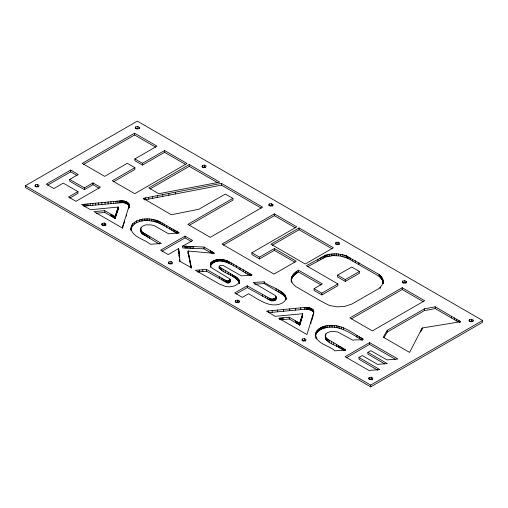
<?xml version="1.0" encoding="UTF-8"?>
<svg xmlns="http://www.w3.org/2000/svg" width="508" height="508" viewBox="0 0 508 508"><rect width="100%" height="100%" fill="white"/><g stroke="black" fill="none" stroke-linecap="round" stroke-linejoin="round"><path stroke-width="0.76" d="M315.538 334.213C315.9 343.954 329.597 345.554 334.982 350.857L345.853 349.999L326.638 338.499L325.495 336.95L325.298 335.197L325.838 333.915L327.52 332.581L331.629 331.311L337.61 331.921L353.124 340.373C352.825 339.026 365.15 340.912 363.156 338.976C353.384 333.712 344.297 325.755 332.753 325.38C326.003 324.891 314.884 327.59 315.531 336.271M236.036 293.999L247.263 287.604L271.005 300.78L274.79 300.38L275.927 299.225L275.717 297.999M275.977 296.977L275.507 298.082L274.028 298.92L271.596 299.123L270.218 298.704L247.263 285.826L234.715 292.97L242.31 297.351L248.564 293.745C258.375 299.218 270.739 309.302 282.651 302.838C295.846 293.192 265.678 285.864 264.192 281.769L253.105 282.531L275.317 295.542L275.939 296.736L275.977 298.996M383.057 283.693C383.8 280.067 381.889 276.708 379.114 274.485L345.916 255.664L342.214 254.584L336.677 253.803L331.191 254.025L325.749 255.168L306.324 265.709L337.858 283.921L337.858 285.699L321.856 294.938L314.096 290.462L314.096 288.684L322.351 283.921L298.533 270.173C294.132 272.555 290.036 277.006 291.414 282.385M129.159 205.765L122.206 227.927L94.024 211.645L104.75 210.661L115.1 216.573L118.205 207.035L90.589 209.74L81.553 204.54L121.209 200.8L124.689 201.143L127.406 202.368L129.076 204.178L129.159 207.543L129.076 205.956L127.813 204.432L125.266 203.092L122.758 202.622L84.48 206.045L84.48 204.26M210.293 264.3L210.623 266.236L212.033 268.072L229.083 278.435L230.092 279.413L229.953 280.257L228.168 281.108L226.155 280.638L206.553 269.469L195.421 270.281L219.558 284.137L225.463 286.442L229.762 286.899L235.064 285.737L238.83 283.159L239.293 280.587L236.715 277.412L219.71 267.094L219.208 266.262L220.18 265.379L223.076 265.449L241.408 275.869L252.07 274.968L228.46 261.334L222.898 259.505L218.472 259.315L213.678 260.75L210.706 263.176L210.337 266.643M210.255 266.459C218.98 251.212 240.659 271.672 249.479 275.107L249.479 273.323M159.417 244.107L141.815 233.547L140.653 230.88L140.722 228.486L141.789 226.784L144.228 225.349L146.368 224.815L151.346 224.942L154.184 225.615L168.548 233.782L179.343 232.905L159.233 221.418L154.864 219.888L149.574 218.923L142.723 219.069L136.766 220.84L132.74 223.723L131.572 225.438L130.988 229.057C134.341 219.831 146.742 219.513 154.864 221.666C162.96 224.066 169.767 229.419 177.152 233.35L177.152 231.572M140.653 230.88L140.932 227.889M96.323 213.214L104.75 212.446L115.1 218.351L118.212 208.845M315.538 335.991C316.128 331.273 321.158 328.873 325.285 327.806C339.071 324.358 351.155 333.686 362.344 340.258L362.344 338.48M239.401 283.096C236.099 275.088 224.326 274.301 219.208 268.04M302.647 313.95L299.707 323.272L289.268 317.214L278.727 318.3L306.927 334.562L313.785 312.255L313.461 310.318L312.122 309.004L309.334 307.74L305.937 307.353L266.51 311.144L275.12 316.293L302.635 313.76L302.597 316.033L299.707 325.05L289.268 318.992L281.343 319.761L281.343 317.976M325.361 336.633C325.819 344.132 338.093 345.192 342.614 349.828L342.614 348.043M298.533 270.173L298.533 271.951C295.415 273.92 291.929 276.485 291.294 280.378L291.294 278.6M383.057 282.505L381.94 285.255L379.114 288.398L351.873 304.051L344.608 306.438L337.331 306.876L329.387 305.486L321.005 301.142L295.485 286.379L292.786 283.61L291.414 280.606M198.876 271.805L199.485 269.983M197.491 271.907L206.553 271.247L227.355 282.861L229.953 282.042L230.175 279.641M35.401 184.829L34.836 186.055L36.392 186.957L38.519 186.626L39.091 185.401L37.529 184.499L35.401 184.829L35.401 186.607L37.529 186.277L38.57 186.881M135.731 126.905L135.166 128.13L136.722 129.032L138.849 128.702L139.421 127.476L137.858 126.575L135.731 126.905L135.731 128.683L137.858 128.353L137.858 126.575M102.152 223.368L101.581 224.593L103.143 225.495L105.27 225.165L105.835 223.939L104.28 223.037L102.152 223.368L102.152 225.146L104.28 224.815L105.321 225.419M202.482 165.443L201.911 166.668L203.473 167.57L205.6 167.24L206.165 166.014L204.61 165.113L202.482 165.443L202.482 167.221L204.61 166.891L205.651 167.494M168.904 261.906L168.332 263.131L169.888 264.033L172.015 263.703L172.587 262.477L171.031 261.576L168.904 261.906L168.904 263.684L171.031 263.354L172.066 263.957M269.234 203.981L268.662 205.207L270.218 206.108L272.345 205.778L272.917 204.553L271.361 203.651L269.234 203.981L269.234 205.759L271.361 205.429L272.396 206.032M235.655 300.444L235.083 301.669L236.639 302.571L238.766 302.241L239.338 301.015L237.782 300.114L235.655 300.444L235.655 302.222L237.782 301.892L238.817 302.495M335.985 242.519L335.413 243.745L336.969 244.646L339.096 244.316L339.668 243.084L338.112 242.189L335.985 242.519L335.985 244.297L338.112 243.967L339.147 244.57M302.4 338.982L301.835 340.208L303.39 341.109L305.518 340.779L306.089 339.547L304.527 338.652L302.4 338.982L302.4 340.76L304.527 340.43L305.568 341.033M402.73 281.057L402.165 282.283L403.72 283.185L405.848 282.854L406.419 281.623L404.857 280.727L402.73 281.057L402.73 282.835L404.857 282.505L405.898 283.102M369.151 377.52L368.579 378.746L370.142 379.647L372.269 379.317L372.834 378.085L371.278 377.19L369.151 377.52L369.151 379.298L371.278 378.968L372.834 379.87M469.481 319.596L468.909 320.821L470.471 321.723L472.599 321.393L473.164 320.161L471.608 319.265L469.481 319.596L469.481 321.374L471.608 321.043L472.65 321.64M299.695 325.076L299.771 323.101M420.675 330.924L409.613 352.406L383.229 337.172L387.248 330.289L424.332 308.883L435.223 306.788L460.686 321.704L422.269 327.984L420.675 330.924L420.675 332.111M383.965 337.699L387.248 332.073L424.332 310.661L435.223 308.566L458.241 321.888L458.241 320.11M211.48 251.358L214.681 253.371L188.093 251.047L191.345 267.735L180.023 261.385L178.587 248.558L168.243 254.591L160.623 250.19L185.052 236.093L192.678 240.494L182.683 246.12L182.683 247.898L204.051 248.844L211.48 253.143L211.48 251.358L204.051 247.059L182.683 246.12M25.4 185.731L137.293 121.126L482.6 320.491L482.6 322.269L370.707 386.874L25.4 187.509L25.4 185.731L370.707 385.089L482.6 320.491M99.041 188.214L92.964 184.709L84.385 189.662L69.698 181.185L69.698 179.4L78.276 174.447L70.688 170.066L46.266 184.169L53.854 188.551L63.265 183.121L77.946 191.599L77.946 193.377L69.888 198.031M185.668 164.484L164.586 152.317L142.475 165.081L134.88 160.699L134.88 158.921L156.997 146.152L134.55 133.198L82.239 163.398L104.68 176.352L127.292 163.303L134.88 167.684L134.88 169.462L113.646 181.724M47.619 185.166L70.688 171.844L77.013 175.495M83.598 164.395L134.55 134.976L155.632 147.149M77.946 191.599L68.542 197.028L75.971 201.314L100.394 187.217L92.964 182.931L84.385 187.884L69.698 179.4M134.88 167.684L112.274 180.734L134.715 193.694L187.027 163.493L164.586 150.533L142.475 163.303L134.88 158.921M189.262 164.56L148.8 187.922L158.82 193.707L219.71 182.137L189.262 164.56L189.262 166.345L150.171 188.912M232.912 198.361L187.852 224.371L210.299 237.331L262.611 207.131L221.431 183.363L143.199 198.368L171.317 214.732L198.819 209.264L225.317 194.075L232.912 198.361L232.912 200.139L189.217 225.361M161.982 251.187L185.052 237.871L191.408 241.541M251.885 252.762L296.767 226.847L274.326 213.893L222.015 244.094L273.996 274.104L296.272 261.245L274.326 248.571L259.474 257.15L251.885 252.762L251.885 254.546L259.474 258.928L274.326 250.355L294.9 262.23M223.374 245.091L274.326 215.671L295.408 227.844M299.085 227.971L270.954 244.208L305.251 264.014L333.381 247.771L299.085 227.971L299.085 229.749L332.01 248.761M272.326 245.199L299.085 229.749M314.096 288.684L321.856 293.16L337.858 283.921M337.528 275.152L345.288 279.635L359.486 271.437L359.486 273.215L345.288 281.413L337.528 276.93L337.528 275.152L351.72 267.056L359.486 271.437M402.222 287.731L349.91 317.932L372.351 330.892L424.663 300.685L402.222 287.731L402.222 289.509L351.263 318.929M367.887 352.317L370.865 350.71L386.975 359.893L397.955 359.016L369.545 342.608L345.123 356.711L368.871 370.421L379.851 369.614L358.985 357.473L362.287 355.568L377.45 364.325L387.331 363.645L367.887 352.317L367.887 354.101L384.645 363.861M346.481 357.708L369.545 344.392L395.249 359.232M307.683 266.719L325.749 256.946L333.007 255.619L340.366 255.988L347.777 258.286L379.114 276.269L382.187 279.8L383.134 283.585L383.127 281.089M144.494 199.892L221.431 185.141L261.239 208.115M313.76 311.067L313.76 312.845L312.922 311.417L311.061 310.178L305.937 309.137L268.389 312.68L268.389 310.902M254.692 284.201L264.192 283.547L283.058 294.767L285.413 297.656L286.017 299.879L286.017 298.094M188.214 252.806L191.027 267.462L191.027 265.678M189.262 166.345L217.678 182.74M402.222 289.509L423.304 301.682M298.533 271.951L320.986 284.912M377.831 370.218L358.985 359.251L358.985 357.473M140.653 229.102L141.999 231.921L161.36 243.472L150.381 244.278C144.367 239.135 133.661 237.719 131.007 229.191L131.007 230.378L130.988 227.273M345.357 350.272L344.627 349.237L344.627 350.425M179.603 259.664L179.857 261.766M179.057 255.01L179.349 257.569L179.349 255.791M178.841 251.143L178.899 253.536L178.587 248.558M230.181 281.635L229.927 279.171M473.164 320.161L473.164 321.348M471.608 319.265L471.608 321.043M460.127 321.266L460.127 322.453M459.384 320.802L459.384 322.58M456.609 319.151L456.609 320.929M454.431 317.881L454.431 319.659M451.625 316.255L451.625 318.033M435.223 306.788L435.223 308.566M424.332 308.883L424.332 310.661M422.269 327.984L422.269 329.171M421.811 328.784L421.811 329.971M421.316 329.705L421.316 330.892M406.419 281.623L406.419 282.81M404.857 280.727L404.857 282.505M387.248 330.289L387.248 332.073M383.064 280.441L383.064 282.219M382.943 279.819L382.943 281.597M382.759 279.209L382.759 280.994M382.505 278.613L382.505 280.397M382.187 278.022L382.187 279.8M381.794 277.419L381.794 279.197M381.317 276.803L381.317 278.581M380.765 276.161L380.765 277.94M380.117 275.488L380.117 277.266M380.213 287.318L380.213 288.5M379.114 274.485L379.114 276.269M371.278 377.19L371.278 378.968M370.707 385.089L370.707 386.874M369.545 342.608L369.545 344.392M361.093 337.744L361.093 339.522M359.315 336.721L359.315 338.499M358.858 262.795L358.858 264.573M356.946 335.363L356.946 337.141M355.327 260.756L355.327 262.541M352.558 259.175L352.558 260.953M350.457 257.981L350.457 259.759M348.901 257.111L348.901 258.889M347.777 256.508L347.777 258.286M346.983 256.108L346.983 257.886M346.399 255.841L346.399 257.626M345.916 255.664L345.916 257.442M345.288 279.635L345.288 281.413M344.062 255.067L344.062 256.845M343.719 348.698L343.719 350.482M343.624 327.755L343.624 329.533M342.214 254.584L342.214 256.362M341.541 327.063L341.541 328.841M341.325 347.294L341.325 349.072M340.366 254.21L340.366 255.988M339.884 346.45L339.884 348.234M339.763 326.53L339.763 328.308M338.519 253.949L338.519 255.727M338.322 345.542L338.322 347.326M338.112 242.189L338.112 243.967M337.998 326.092L337.998 327.87M336.677 253.803L336.677 255.581M336.658 344.583L336.658 346.361M336.233 325.755L336.233 327.533M334.842 253.765L334.842 255.543M334.486 325.52L334.486 327.298M333.692 342.868L333.692 344.646M333.007 253.835L333.007 255.619M332.753 325.38L332.753 327.158M331.356 341.509L331.356 343.287M331.191 254.025L331.191 255.803M331.045 325.349L331.045 327.127M329.565 340.443L329.565 342.227M329.375 254.324L329.375 256.102M329.362 325.412L329.362 327.19M328.238 339.623L328.238 341.408M327.978 254.603L327.978 256.381M327.711 325.577L327.711 327.362M327.285 338.995L327.285 340.773M326.809 254.864L326.809 256.642M326.638 338.499L326.638 340.277M326.2 338.074L326.2 339.858M326.098 325.85L326.098 327.628M325.838 333.915L325.838 335.102M325.895 337.68L325.895 339.458M325.749 255.168L325.749 256.946M325.634 337.249L325.634 339.026M325.495 336.95L325.495 338.728M325.361 334.855L325.387 338.398M325.285 326.028L325.285 327.806M325.266 335.553L325.272 337.693M324.675 255.562L324.675 257.34M324.517 326.219L324.517 327.997M323.786 326.434L323.786 328.219M323.475 256.102L323.475 257.88M323.088 326.676L323.088 328.454M322.409 326.942L322.409 328.727M322.015 256.845L322.015 258.623M321.856 293.16L321.856 294.938M321.742 327.241L321.742 329.025M321.081 327.571L321.081 329.355M320.421 327.939L320.421 329.717M320.186 257.842L320.186 259.62M319.754 328.346L319.754 330.124M318.814 328.987L318.814 330.772M317.989 329.654L317.989 331.438M317.862 259.15L317.862 260.928M317.29 330.346L317.29 332.124M316.706 331.057L316.706 332.842M316.325 337.89L316.325 339.077M316.243 331.8L316.243 333.585M315.893 332.575L315.893 334.353M315.766 336.499L315.766 338.284M315.659 333.375L315.659 335.153M313.639 310.68L313.639 312.458M313.62 312.915L313.62 314.693M313.461 310.318L313.461 312.096M313.226 309.969L313.226 311.753M313.017 315.062L313.017 316.846M312.922 309.639L312.922 311.417M312.598 316.484L312.598 318.268M312.553 309.321L312.553 311.099M312.122 309.004L312.122 310.788M312.115 318.091L312.115 319.875M311.614 308.693L311.614 310.477M311.575 319.849L311.575 321.037M311.061 308.4L311.061 310.178M310.991 321.729L310.991 323.513M310.502 308.14L310.502 309.924M309.931 307.924L309.931 309.702M309.334 307.74L309.334 309.524M308.718 307.6L308.718 309.378M308.077 307.486L308.077 309.27M307.404 307.41L307.404 309.188M306.692 307.365L306.692 309.15M305.937 307.353L305.937 309.137M304.527 338.652L304.527 340.43M304.343 307.473L304.343 309.251M302.571 313.658L302.597 316.033M302.482 314.693L302.482 316.471M302.298 315.297L302.298 317.075M302.038 316.084L302.038 317.862M301.492 317.735L301.492 319.513M301.276 318.389L301.276 320.167M301.06 319.03L301.06 320.808M300.857 319.653L300.857 321.431M300.723 307.797L300.723 309.575M300.666 320.237L300.666 322.015M300.495 320.77L300.495 322.548M300.349 321.24L300.349 323.018M300.222 321.627L300.222 323.412M300.133 321.926L300.133 323.71M300.063 322.167L300.063 323.952M299.993 322.396L299.923 324.39M299.866 322.796L299.815 324.745M299.606 323.247L299.606 325.031M299.358 323.113L299.358 324.891M298.964 322.885L298.964 324.669M298.444 322.586L298.444 324.371M297.815 322.224L297.815 324.002M297.085 321.799L297.085 323.577M297.015 271.177L297.015 272.955M296.272 321.323L296.272 323.107M296.101 271.812L296.101 273.59M295.65 308.261L295.65 310.045M295.396 320.815L295.396 322.593M295.25 272.485L295.25 274.269M294.469 273.19L294.469 274.968M293.751 273.914L293.751 275.698M293.122 274.657L293.122 276.435M292.57 275.406L292.57 277.184M292.106 276.155L292.106 277.933M291.744 276.898L291.744 278.676M291.484 277.628L291.484 279.406M289.687 308.826L289.687 310.604M289.268 317.214L289.268 318.992M285.852 297.002L285.852 298.78M285.413 295.878L285.413 297.656M284.69 294.729L284.69 296.513M283.686 293.567L283.686 295.351M283.388 293.275L283.388 295.053M283.413 309.423L283.413 311.201M283.058 292.989L283.058 294.767M283.051 317.805L283.051 319.583M282.619 292.659L282.619 294.437M282.162 317.894L282.162 319.672M281.997 292.246L281.997 294.024M281.115 291.694L281.115 293.472M280.606 318.052L280.606 319.837M279.895 290.957L279.895 292.735M279.971 318.129L279.971 319.31M279.451 318.186L279.451 319.373M278.263 289.992L278.263 291.776M277.393 310.001L277.393 311.785M276.149 288.747L276.149 290.532M275.939 296.736L275.927 299.225M275.85 296.481L275.831 299.447M275.717 296.215L275.692 299.656M275.507 298.082L275.507 299.86M275.272 298.279L275.272 300.057M275.031 298.45L275.031 300.234M274.79 298.602L274.79 300.38M274.549 298.723L274.549 300.507M274.326 213.893L274.326 215.671M274.326 248.571L274.326 250.355M274.295 298.831L274.295 300.609M274.028 298.92L274.028 300.698M273.749 298.983L273.749 300.768M273.444 299.041L273.444 300.819M273.114 299.079L273.114 300.857M272.917 204.553L272.917 205.734M272.745 299.104L272.745 300.882M272.193 310.515L272.193 312.293M272.136 299.136L272.136 300.914M271.596 299.123L271.596 300.901M271.361 203.651L271.361 205.429M271.005 299.002L271.005 300.78M270.218 298.704L270.218 300.482M269.107 298.171L269.107 299.949M267.538 297.332L267.538 299.11M265.373 296.126L265.373 297.904M264.192 281.769L264.192 283.547M262.484 294.488L262.484 296.266M259.474 257.15L259.474 258.928M251.416 274.491L251.416 275.679M250.635 274.009L250.635 275.793M247.898 272.402L247.898 274.18M247.263 285.826L247.263 287.604M245.828 271.209L245.828 272.986M243.218 269.71L243.218 271.488M240.017 267.875L240.017 269.653M239.37 280.949L239.395 283.477M239.293 280.587L239.306 283.381M239.338 301.015L239.338 302.197M239.166 280.226L239.166 282.004M238.995 279.864L238.995 281.642M238.773 279.495L238.773 281.273M238.493 279.114L238.493 280.899M238.163 278.721L238.163 280.505M237.776 278.308L237.776 280.092M237.782 300.114L237.782 301.892M237.484 278.022L237.484 279.806M237.153 277.743L237.153 279.521M236.715 277.412L236.715 279.19M236.347 265.773L236.347 267.551M236.106 277L236.106 278.784M235.255 276.466L235.255 278.244M234.099 275.761L234.099 277.539M233.47 264.135L233.47 265.913M232.562 274.841L232.562 276.625M231.273 262.884L231.273 264.662M230.594 273.672L230.594 275.457M230.092 279.413L230.105 281.838M229.953 280.257L229.953 282.042M229.641 261.969L229.641 263.754M229.718 280.454L229.718 282.238M229.406 280.651L229.406 282.435M229.26 280.733L229.26 282.512M229.108 280.803L229.108 282.588M228.949 280.873L228.949 282.658M228.797 280.937L228.797 282.715M228.651 280.994L228.651 282.772M228.46 261.334L228.46 263.112M228.511 281.038L228.511 282.816M228.378 281.076L228.378 282.854M228.263 281.102L228.263 282.88M228.168 281.108L228.168 282.892M228.111 272.205L228.111 273.99M227.762 281.121L227.762 282.905M227.622 260.902L227.622 262.687M227.355 281.083L227.355 282.861M227.013 260.629L227.013 262.407M226.847 280.937L226.847 282.715M226.524 260.445L226.524 262.223M226.155 280.638L226.155 282.423M226.035 260.293L226.035 262.071M225.317 270.561L225.317 272.345M225.171 280.143L225.171 281.921M224.936 259.969L224.936 261.753M223.895 259.709L223.895 261.493M223.806 279.394L223.806 281.178M223.158 269.278L223.158 271.062M222.898 259.505L222.898 261.29M221.952 259.359L221.952 261.137M221.958 278.352L221.958 280.13M221.558 268.313L221.558 270.091M221.431 183.363L221.431 185.141M221.044 259.264L221.044 261.048M220.434 267.602L220.434 269.38M220.161 259.226L220.161 261.01M219.71 267.094L219.71 268.872M219.532 276.962L219.532 278.74M219.31 259.245L219.31 261.023M219.316 266.732L219.316 268.516M219.177 266.478L219.177 268.256M218.472 259.315L218.472 261.093M217.646 259.436L217.646 261.214M216.986 259.563L216.986 261.341M216.37 259.709L216.37 261.487M215.792 259.867L215.792 261.645M215.246 260.052L215.246 261.83M214.713 260.255L214.713 262.033M214.192 260.49L214.192 262.268M213.652 252.666L213.652 253.848M213.678 260.75L213.678 262.528M213.157 261.042L213.157 262.827M213.042 252.292L213.042 253.479M212.623 261.379L212.623 263.157M212.312 251.854L212.312 253.041M212.274 261.607L212.274 263.392M211.969 261.817L211.969 263.595M211.715 262.007L211.715 263.785M211.499 262.185L211.499 263.969M211.309 262.363L211.309 264.141M211.144 262.547L211.144 264.325M210.991 262.738L210.991 264.516M210.852 262.941L210.852 264.725M210.706 263.176L210.706 264.954M210.623 266.236L210.623 267.424M210.541 250.812L210.541 252.59M210.515 263.544L210.515 265.328M210.376 263.919L210.376 265.697M206.553 269.469L206.553 271.247M204.61 165.113L204.61 166.891M204.051 247.059L204.051 248.844M202.794 269.742L202.794 271.52M193.65 246.571L193.65 248.355M192.075 246.501L192.075 248.279M191.275 267.024L191.275 268.211M190.671 263.83L190.671 265.614M190.57 246.431L190.57 248.209M190.24 261.671L190.24 263.455M189.782 259.391L189.782 261.169M189.325 257.169L189.325 258.953M189.154 246.367L189.154 248.145M188.912 255.206L188.912 256.984M188.576 253.683L188.576 255.461M188.366 252.794L188.366 254.571M188.284 252.476L188.284 254.254M188.214 251.028L188.214 253.956M188.131 251.022L188.112 253.429M187.865 246.31L187.865 248.088M186.728 246.259L186.728 248.044M185.782 246.221L185.782 247.999M185.052 236.093L185.052 237.871M185.052 246.196L185.052 247.974M179.248 254.914L179.248 256.692M179.153 254.057L179.153 255.835M178.975 252.457L178.975 253.644M178.714 249.682L178.791 252.419M178.613 248.672L178.689 251.193M178.086 232.124L178.086 233.312M176.009 230.899L176.009 232.677M175.451 192.164L175.451 193.948M174.689 230.124L174.689 231.902M173.209 229.26L173.209 231.038M171.596 228.327L171.596 230.105M171.031 261.576L171.031 263.354M169.888 227.336L169.888 229.121M168.859 193.434L168.859 195.212M166.707 225.508L166.707 227.286M164.586 150.533L164.586 152.317M164.16 224.053L164.16 225.831M162.77 194.596L162.77 196.38M162.141 222.923L162.141 224.701M160.534 222.059L160.534 223.844M159.233 221.418L159.233 223.196M158.128 220.929L158.128 222.714M157.296 195.65L157.296 197.428M157.105 220.548L157.105 222.333M156.051 220.224L156.051 222.002M154.864 219.888L154.864 221.666M153.111 219.462L153.111 221.24M152.559 196.558L152.559 198.336M151.34 219.139L151.34 220.923M149.708 236.614L149.708 238.398M149.574 218.923L149.574 220.701M148.666 197.307L148.666 199.085M147.815 218.802L147.815 220.58M147.898 235.547L147.898 237.325M146.329 234.613L146.329 236.391M146.082 218.789L146.082 220.567M145.733 197.872L145.733 199.65M145.002 233.813L145.002 235.591M144.38 218.878L144.38 220.656M143.904 233.147L143.904 234.925M143.872 198.234L143.872 199.422M143.046 232.607L143.046 234.391M142.723 219.069L142.723 220.847M142.475 163.303L142.475 165.081M142.411 232.2L142.411 233.978M141.999 231.921L141.999 233.699M141.815 231.769L141.815 233.547M141.307 231.076L141.307 232.855M141.129 219.361L141.129 221.139M140.945 230.397L140.945 232.175M140.722 228.486L140.729 231.521M139.605 219.761L139.605 221.539M139.421 127.476L139.421 128.664M136.766 220.84L136.766 222.618M134.55 133.198L134.55 134.976M134.474 222.174L134.474 223.952M132.74 223.723L132.74 225.501M131.572 225.438L131.572 227.216M129.197 204.54L129.261 207.004M129.076 204.178L129.076 205.956M128.918 203.841L128.918 205.619M128.962 206.566L128.962 207.753M128.714 203.524L128.714 205.302M128.67 207.626L128.67 208.813M128.467 203.225L128.467 205.003M128.168 202.933L128.168 204.711M127.813 202.648L127.813 204.432M127.406 202.368L127.406 204.146M126.93 202.076L126.93 203.86M126.619 214.44L126.619 216.218M126.378 201.784L126.378 203.562M125.825 201.53L125.825 203.308M125.266 201.314L125.266 203.092M124.689 201.143L124.689 202.921M124.644 220.669L124.644 222.447M124.085 201.009L124.085 202.787M124.085 222.402L124.085 223.59M123.577 223.958L123.577 225.146M123.444 200.908L123.444 202.686M123.133 225.304L123.133 227.082M122.758 200.838L122.758 202.622M122.479 227.228L122.479 228.416M122.015 200.806L122.015 202.584M121.209 200.8L121.209 202.578M120.618 200.831L120.618 202.609M119.507 200.914L119.507 202.692M118.205 207.035L118.199 208.921M118.18 207.264L118.091 209.379M118.027 207.81L118.027 209.588M117.932 201.047L117.932 202.825M117.951 208.039L117.875 210.071M117.786 208.553L117.786 210.331M117.678 208.871L117.678 210.649M117.545 209.264L117.545 211.042M117.386 209.734L117.386 211.512M117.215 210.255L117.215 212.033M117.031 210.82L117.031 212.598M116.834 211.411L116.834 213.189M116.637 212.02L116.637 213.798M116.434 212.63L116.434 214.408M116.237 213.227L116.237 215.011M116.053 213.804L116.053 215.583M115.945 201.219L115.945 202.997M115.868 214.357L115.868 216.135M115.703 214.865L115.703 216.643M115.545 215.322L115.545 217.106M115.411 215.729L115.411 217.507M115.291 216.065L115.291 217.843M115.202 216.325L115.132 218.275M115.011 216.56L115.1 218.351M114.802 216.471L114.802 218.249M114.465 216.306L114.465 218.084M114.002 216.059L114.002 217.837M113.614 201.428L113.614 203.213M113.424 215.735L113.424 217.513M112.713 215.335L112.713 217.119M111.887 214.859L111.887 216.643M110.985 201.676L110.985 203.454M110.941 214.312L110.941 216.091M108.109 201.949L108.109 203.727M105.835 223.939L105.835 225.127M105.054 202.241L105.054 204.019M104.75 210.661L104.75 212.446M104.28 223.037L104.28 224.815M101.873 202.552L101.873 204.33M98.698 202.863L98.698 204.648M95.656 203.168L95.656 204.946M92.964 182.931L92.964 184.709M92.818 203.448L92.818 205.226M90.221 203.702L90.221 205.48M87.935 203.924L87.935 205.708M85.998 204.114L85.998 205.892M84.385 187.884L84.385 189.662M83.433 204.368L83.433 206.146M70.688 170.066L70.688 171.844M37.529 184.499L37.529 186.277"/></g></svg>
